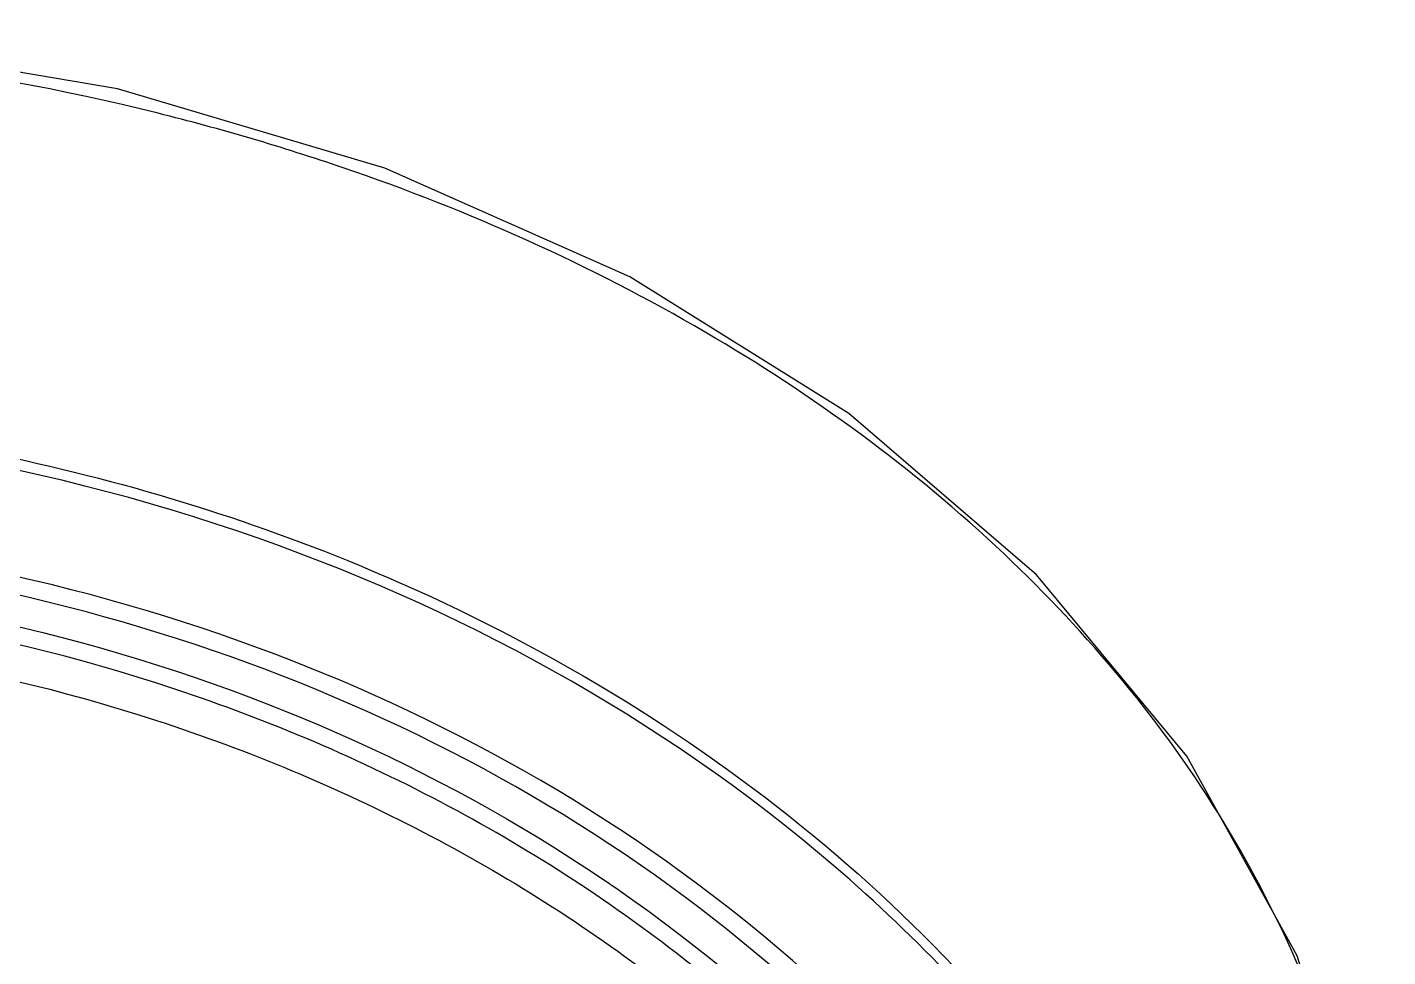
# Model space of a CAD drawing. Extents: x 0 to 1128, y 0 to 827.
# Drawn here: x 464.53 to 496.02, y 563.45 to 584.96 of the extents above; entities that cross this region are included whole.
import ezdxf

# ---------------------------------------------------------------- set-up
doc = ezdxf.new("R2010")
doc.units = 0
doc.header["$LTSCALE"] = 10
doc.header["$MEASUREMENT"] = 0
doc.layers.add('DEF_LAYER_ASSEM_MEMBER', color=7, linetype='CONTINUOUS')

msp = doc.modelspace()

# ---------------------------------------------------------------- linework, layer by layer
at = {"layer": 'DEF_LAYER_ASSEM_MEMBER', "color": 7, "linetype": 'Continuous'}
for points in [[(472.806, 581.699), (466.619, 583.538), (460.185, 584.627), (453.992, 584.963)], [(495.813, 550.058), (496.02, 553.425), (495.489, 558.544), (493.924, 563.469), (491.371, 568.092), (487.891, 572.289), (483.544, 576.02), (478.477, 579.184), (472.806, 581.699)]]:
    msp.add_lwpolyline(points, dxfattribs=at)
at = {"layer": 'DEF_LAYER_ASSEM_MEMBER', "color": 9, "linetype": 'Continuous'}
for points, start_tangent, end_tangent in [([(471.839, 581.71), (467.559, 582.972), (453.992, 584.613)], (-0.946291, 0.323317), (-1, -0.000025)), ([(495.236, 559.487), (492.232, 566.549), (487.139, 572.772), (480.221, 577.907), (471.84, 581.712)], (-0.248722, 0.968575), (-0.946164, 0.323686)), ([(453.992, 576.068), (463.352, 575.168), (472.214, 572.509)], (1, 0.000263), (0.924076, -0.38221)), ([(494.389, 539.268), (494.278, 546.213), (492.431, 553.002), (488.934, 559.31), (483.942, 564.9), (470.367, 572.959), (453.992, 575.812)], (0.108919, 0.994051), (-1, -0.000266)), ([(460.4, 509.491), (473.921, 513.587), (484.715, 521.464), (488.608, 526.5), (491.306, 532.044), (492.717, 537.905), (492.792, 543.881), (491.528, 549.765), (488.969, 555.354), (480.36, 564.894), (468.144, 571.195), (453.992, 573.396)], (0.990632, 0.136562), (-1, 0)), ([(460.329, 509.7), (473.721, 513.754), (484.413, 521.554), (488.269, 526.542), (490.943, 532.032), (492.341, 537.837), (492.416, 543.755), (491.165, 549.582), (488.631, 555.118), (480.106, 564.566), (468.008, 570.808), (453.992, 572.988)], (0.990658, 0.136371), (-1, 0)), ([(472.214, 572.509), (482.185, 566.69), (489.612, 558.693), (492.158, 554.104), (493.839, 549.242), (494.622, 544.221), (494.481, 539.166)], (0.924076, -0.38221), (-0.1181, -0.993002)), ([(491.36, 542.248), (490.386, 548.093), (488.085, 553.677), (484.542, 558.799), (479.886, 563.272), (474.286, 566.931), (467.947, 569.645), (453.992, 571.877)], (-0.050016, 0.998748), (-1, 0)), ([(453.992, 571.039), (467.524, 568.918), (473.695, 566.336), (479.176, 562.85), (483.774, 558.58), (487.329, 553.677), (489.717, 548.313), (490.852, 542.674)], (1, 0), (0.085984, -0.996297))]:
    msp.add_spline(points, degree=3, dxfattribs=dict(at, start_tangent=start_tangent, end_tangent=end_tangent))
at = {"layer": 'DEF_LAYER_ASSEM_MEMBER', "color": 7, "linetype": 'Continuous', "start_tangent": (1, 0), "end_tangent": (-0.000029, -1)}
msp.add_spline([(453.992, 572.281), (468.42, 569.91), (480.65, 563.156), (485.339, 558.435), (488.823, 553.049), (490.968, 547.205), (491.692, 541.127)], degree=3, dxfattribs=at)

doc.saveas('drawing.dxf')
